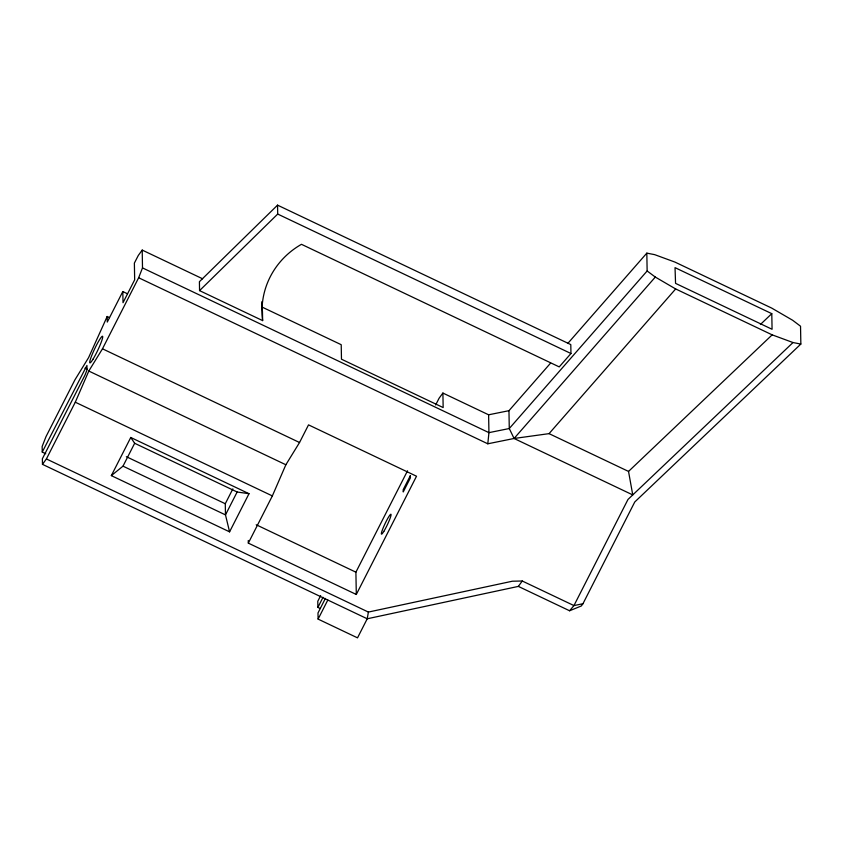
<?xml version="1.0" encoding="UTF-8"?>
<svg xmlns="http://www.w3.org/2000/svg" width="843" height="843" viewBox="0 0 843 843"><rect width="100%" height="100%" fill="white"/><g stroke="black" fill="none" stroke-linecap="round" stroke-linejoin="round"><path stroke-width="1.26" d="M550.574 363.122L508.961 410.689L509.277 428.529L514.072 438.476L632.756 494.915L628.53 471.427L549.056 433.639L514.072 438.476L487.802 443.797L488.94 432.649L488.613 414.798L442.902 393.059L439.087 398.233L435.662 404.967M567.919 343.301L646.823 253.132L654.663 254.649L674.937 262.078L771.693 308.085L792.61 320.245L800.534 326.22L800.85 344.06L634.758 501.985L582.956 603.725L573.946 605.58L522.27 581.006L512.365 581.217L368.391 612.071L367.232 618.783L357.516 637.856L318.106 619.11L317.99 612.977L325.419 598.393M582.956 603.725L581.333 605.969L569.583 610.764L518.34 586.401L367.232 618.783L42.466 464.345L46.397 458.95L75.29 402.206L88.8 371.046L102.477 348.802L138.652 277.758L142.499 267.905L142.214 250.076L202.626 278.801M248.316 543.124L272.352 495.916L285.861 464.756L299.539 442.512L308.527 424.872L416.516 476.232L356.304 594.473L248.316 543.124L248.263 540.5M109.516 317.6L107.177 316.494L88.568 357.664L74.89 379.908L45.996 436.642L42.15 446.505L42.245 452.08L45.764 453.755M127.483 293.775L122.815 291.552L107.282 322.068L107.177 316.494M42.245 452.08L86.945 365.462L87.019 369.919L85.101 374.85L42.371 458.771L42.466 464.345M111.339 475.621L130.76 437.475L249.001 493.703L229.581 531.849L111.339 475.621L123.004 466.158L134.659 443.27L130.76 437.475M229.581 531.849L225.481 514.894L225.281 503.745L232.858 488.866M249.001 493.703L237.136 492.006L225.481 514.894L123.004 466.158M320.646 595.664L317.779 601.27L317.895 607.403L320.214 608.509M317.895 607.403L323.038 597.308M318.106 619.11L327.811 600.037M356.304 594.473L355.904 572.176L407.538 470.773M142.214 250.076L138.294 255.471L134.374 263.09L134.669 279.813L123.015 302.7L122.815 291.552M518.34 586.401L522.27 581.006M569.583 610.764L573.946 605.58L627.982 499.456L793.01 342.543L800.85 344.06M570.953 353.512L559.236 366.895L301.467 244.312A79.822 77.208 -1 0 0 262.626 320.603L199.559 290.624L199.412 281.699L277.547 205.144L570.795 344.587L570.953 353.512L277.705 214.059L277.547 205.144M646.823 253.132L647.139 270.972L509.277 428.529L488.94 432.649L142.499 267.905M514.072 438.476L655.306 277.062L675.664 288.949L772.167 334.85L793.01 342.543M549.056 433.639L675.664 288.949M199.559 290.624L277.705 214.059M760.386 324.502L771.788 313.659L675.032 267.652L675.559 283.374L772.072 329.276L771.788 313.659M628.53 471.427L772.167 334.85M488.613 414.798L508.961 410.689M261.846 306.968L341.215 344.703L341.478 359.202L443.155 407.559L442.902 393.059M138.652 277.758L487.802 443.797M102.477 348.802L299.539 442.512M84.985 368.159L87.303 369.266M88.8 371.046L285.861 464.756M75.29 402.206L272.352 495.916M134.659 443.27L237.136 492.006M126.345 456.695L225.281 503.745M256.219 524.767L355.904 572.176M46.397 458.95L368.391 612.071M647.139 270.972L655.306 277.062M262.626 320.603L262.468 311.689A79.822 77.208 -1 0 1 261.846 301.71M410.372 475.6L403.186 489.709L403.228 491.943L410.415 477.823L410.372 475.6M93.015 359.202A14.721 1.707 -64.6 0 0 102.72 336.8A14.721 1.707 -64.6 0 0 92.899 352.732A14.721 1.707 -64.6 0 0 93.015 359.202M383.828 531.385A10.98 1.275 -64.6 0 0 391.068 514.662A10.98 1.275 -64.6 0 0 383.734 526.559A10.98 1.275 -64.6 0 0 383.828 531.385"/></g></svg>
